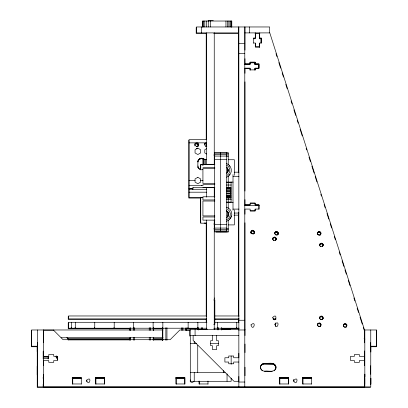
<?xml version="1.0" encoding="UTF-8"?>
<svg xmlns="http://www.w3.org/2000/svg" width="408" height="408" viewBox="0 0 408 408"><rect width="100%" height="100%" fill="white"/><g stroke="black" fill="none" stroke-linecap="round" stroke-linejoin="round"><path stroke-width="0.61" d="M238.853 376.431L238.853 381.286L233.983 381.286L193.137 340.44L193.137 335.575M238.853 353.282L238.853 357.755L233.697 357.755L233.697 356.005L228.735 356.005L228.735 357.755L224.895 357.755L224.895 362.034L228.735 362.034L228.735 363.783L233.697 363.783L233.697 362.034L238.853 362.034M56.207 355.801L56.207 357.566L57.793 359.632M250.747 232.759C250.67 231.035 253.22 230.352 254.016 231.882M254.449 232.045L253.985 233.468L254.138 233.024M272.748 238.899C272.651 236.926 275.767 236.523 276.19 238.445M274.829 233.371C274.778 229.485 280.561 232.606 277.522 234.952M275.951 239.241L275.441 240.475M276.201 238.716L275.737 240.139M260.534 367.424C260.329 365.267 262.242 363.334 264.374 363.35C267.949 363.875 274.543 361.437 275.961 366.42M278.077 233.952L277.848 234.773M275.66 368.771L275.793 367.766M275.711 368.96L275.66 366.756M276.043 367.241L275.272 369.709M275.961 368.429L275.91 366.231M317.47 233.463C317.414 231.963 319.444 231.122 320.459 232.223M320.678 233.799L320.443 234.677M320.923 233.274C321.004 234.998 318.449 235.681 317.659 234.151M319.699 245.029C319.612 243.301 322.172 242.627 322.963 244.152M322.901 245.366L322.667 246.243M323.151 244.841L322.687 246.269M317.245 325.207L317.475 324.294M317.291 325.39C317.184 323.881 319.25 323.003 320.275 324.115M317.536 324.829C317.46 323.105 320.01 322.422 320.8 323.952M319.663 317.934C319.928 314.272 325.492 317.541 322.177 319.622M320.989 324.64C321.076 326.614 317.97 327.022 317.546 325.094M322.871 318.271L322.636 319.148M197.712 161.767L198.574 159.752L200.522 158.34M200.522 169.631C196.814 168.269 198.028 163.827 198.023 160.839M250.93 231.698L250.808 233.213M254.261 231.356C253.353 229.602 250.461 230.806 251.053 232.682M190.398 379.884C189.067 382.072 193.004 383.704 193.611 381.215M254.388 232.499C254.056 233.957 251.879 234.248 251.18 232.922M254.016 233.631L254.138 232.116M274.89 232.917C275.221 231.458 277.399 231.173 278.098 232.494M276.14 239.165C275.762 240.827 273.136 240.863 272.758 239.17M275.767 240.302C277.007 238.318 273.799 236.349 272.687 238.364M260.416 366.945C260.896 365.114 262.441 363.518 264.425 363.533C267.918 364.237 273.151 361.825 275.568 365.476M317.235 233.351L317.409 232.927M320.489 234.86L320.617 233.351M320.912 233.917L320.459 234.697M323.09 245.295C322.754 246.748 320.581 247.049 319.882 245.718M322.718 246.432L322.84 244.917M322.682 319.331C323.921 317.348 320.714 315.384 319.602 317.399M320.504 326.043L320.678 324.717M320.555 326.227L320.79 325.355L320.504 324.294M343.613 324.656L343.439 325.987M346.346 326.747L346.525 325.421M346.397 326.93L346.57 326.512M197.829 146.452L198.783 144.58M198.028 146.156L198.803 144.529L198.074 143.009L196.427 142.632L195.106 143.687L195.106 145.376L196.427 146.426L198.074 146.049M274.768 232.835C275.507 231.433 277.828 231.866 278.026 233.442M274.819 233.024L276.333 232.147L277.848 233.024M272.733 238.547C273.421 237.247 275.614 237.497 275.941 238.971M319.632 244.494C320.367 243.117 322.697 243.5 322.891 245.101M319.683 244.678L321.198 243.806L322.718 244.678M275.41 319.581L275.691 319.219M260.804 366.007L262.227 364.579L264.175 364.058L272.962 364.191L273.901 364.579L275.324 366.007M275.522 369.184C273.1 372.846 267.872 370.423 264.374 371.132C262.655 371.122 261.069 369.903 260.615 368.245M275.568 369.368L274.145 370.796M319.653 317.582C320.336 316.276 322.529 316.531 322.861 318.005M320.525 326.063L320.979 325.283L320.928 324.187M343.317 324.998C343.888 323.677 345.897 323.309 346.642 324.656M343.363 325.181L344.877 324.304L346.397 325.181M346.071 327.109C349.753 322.595 340.303 322.774 344.255 327.048M198.329 160.278L200.272 158.865M194.784 144.019L195.753 143.249L197.564 143.662L198.37 145.335M206.152 142.632L204.836 143.687L204.836 145.376L206.152 146.426M204.51 144.019L205.479 143.249L206.688 143.524M204.587 144.213L205.907 143.157M251.211 231.331C252.312 230.163 254.363 231.188 254.25 232.759M253.322 234.09L253.689 233.809M277.455 234.886L277.975 234.166L277.975 233.259M317.689 232.565C318.633 231.56 320.479 232.167 320.668 233.534M319.801 235.319L320.163 235.039M275.706 319.24L274.921 319.694M261.375 365.012L263.119 364.007L264.124 363.875L272.911 364.007L274.655 365.012L275.711 366.945M317.75 323.932L319.444 323.478L320.555 324.477M319.867 326.686L320.229 326.405M343.592 324.635C344.541 323.631 346.387 324.238 346.57 325.604M346.004 327.048L346.366 326.767M322.651 319.168L321.871 319.622L320.54 319.449M206.632 148.665L204.78 149.731L204.78 152.944L206.632 154.015M189.077 185.456L203.235 185.456M201.435 185.456L202.011 185.456M201.215 197.543L201.725 197.253L202.23 197.543M253.623 233.748C248.523 235.156 252.119 226.838 254.439 231.78M320.096 234.977L318.347 234.977L317.48 233.728M320.163 326.344L318.408 326.344M277.037 235.064L275.706 234.891L274.844 233.641M345.581 327.221L344.673 327.221M208.32 20.4L213.308 20.4M208.075 20.925L208.779 20.925M202.608 21.558L202.312 21.558L202.317 26.897M244.979 32.9L269.795 32.9L364.584 330.169M206.764 33.425L196.187 33.425L196.192 27.494M213.721 33.425L238.41 33.425M255.041 33.425L259.921 33.425M259.57 38.056L261.324 38.056L261.324 43.018L259.57 43.018L259.621 47.042L255.342 47.042L255.342 43.202M253.587 38.24L255.342 38.24L255.342 33.084M261.37 38.24L259.621 38.24L259.57 32.9M253.291 38.582L255.041 38.582M259.325 38.582L261.074 38.582L261.074 42.922M253.343 38.765L255.092 38.765M253.541 43.018L255.291 43.018L255.291 46.859L259.57 46.859M238.853 43.6L244.785 43.6M238.853 53.326L244.785 53.326M250.186 62.302L255.148 62.302L255.148 64.051L258.988 64.051L258.988 68.33L255.148 68.33L255.148 70.084M249.89 62.638L254.847 62.638L254.847 64.393L258.692 64.393L258.692 68.059M250.135 63.867L244.979 63.867L244.979 58.711M245.029 64.051L250.186 64.051L250.135 62.113L255.097 62.113L255.097 63.867L258.937 63.867L258.937 68.146L255.097 68.146L255.097 69.896L250.135 69.896M244.734 64.393L249.89 64.393M244.78 64.576L249.936 64.576L249.936 62.827L254.898 62.827L254.898 64.576L258.738 64.576L258.738 68.248M245.029 68.33L250.186 68.33M206.744 139.664L189.077 139.664L189.077 197.543L202.965 197.543M189.077 142.861L196.141 142.861M197.426 142.861L205.867 142.861M196.33 146.472L197.569 146.472M205.617 146.472L206.851 146.472M196.207 148.369L197.411 148.369M226.399 152.546L228.235 152.546L228.235 164.735M214.455 153.168L226.715 153.168M226.399 153.413L228.235 153.413M214.455 154.703L226.715 154.703M226.399 154.943L228.235 154.943M213.721 155.03L214.909 155.02M214.455 156.08L226.715 156.08M226.399 156.325L228.235 156.325M200.002 158.523L203.102 158.523M206.744 159.487L202.929 159.487L202.929 165.612M214.429 159.487L226.715 159.487M204.454 159.732L204.77 159.732M228.235 159.732L234.365 159.732L234.365 175.267M202.924 164.296L214.873 164.296M204.382 164.393L214.45 164.393M203.051 164.526L200.476 164.526L200.476 169.601M203.102 164.822L200.726 164.822L200.726 169.896M202.924 167.459L214.873 167.459M214.873 168.529L202.924 168.529L202.924 183.411L214.873 183.411M234.202 172.191L238.991 172.191M233.004 176.302L238.991 176.302M189.077 180.52L195.055 180.52M200.614 180.52L202.995 180.52M226.399 182.106L233.141 182.106M226.399 182.554L231.3 182.554M202.924 184.482L214.873 184.482M226.399 185.023L231.3 185.023M226.562 187.445L230.862 187.445L230.862 198.038M192.969 187.588L214.343 187.547M202.924 187.644L214.873 187.644M226.562 187.695L230.862 187.695M226.562 187.833L230.862 187.833M189.077 188.43L192.484 188.43M226.562 188.547L230.862 188.547M189.077 188.634L192.484 188.634M226.562 188.812L230.862 188.812M189.077 189.276L206.774 189.276M226.562 189.904L230.862 189.904M226.562 190.261L230.862 190.261M226.562 191.602L230.862 191.602M226.562 192.005L230.862 192.005M189.077 192.194L206.744 192.194M226.562 193.433L230.862 193.433M226.562 193.836L230.862 193.836M226.562 195.177L230.862 195.177M226.562 195.529L230.862 195.529M226.562 196.625L230.862 196.625M214.873 196.789L202.924 196.789L202.924 199.946L214.873 199.946M226.562 196.886L230.862 196.886M226.562 197.6L230.862 197.6M226.562 197.742L230.862 197.742M226.562 197.987L230.862 197.987M200.971 198.069L188.828 198.069L188.828 140.189M226.399 199.614L231.3 199.614M214.873 201.016L202.924 201.016L202.924 215.903L214.873 215.903M226.399 202.082L231.3 202.082M226.399 202.531L233.141 202.531M250.186 203.22L255.148 203.22L255.148 204.974L258.988 204.974L258.988 209.253M250.135 204.785L244.979 204.785L244.979 199.629M245.029 204.974L250.186 204.974L250.135 203.036L255.097 203.036L255.097 204.785L258.937 204.785L258.937 209.069L255.097 209.069L255.097 210.819L250.135 210.819M244.591 205.606L259.182 205.606M233.004 209.11L238.991 209.11M234.202 213.047L238.991 213.047M233.952 215.133L238.741 215.133M214.873 216.969L202.924 216.969L202.924 220.131L214.873 220.131M200.925 222.89L200.476 222.89L200.476 197.513M204.133 223.089L206.433 223.089M206.601 223.186L200.726 223.186L200.726 197.176M213.721 224.002L214.909 224.002M214.455 224.66L226.715 224.66M228.235 224.905L234.365 224.905L234.365 209.987M214.455 228.067L226.715 228.067M226.399 228.312L228.235 228.312M213.721 228.878L214.909 228.868M214.455 229.444L226.715 229.444M226.399 229.689L228.235 229.689M214.455 230.979L226.715 230.979M226.399 231.224L228.235 231.224M215.98 232.086L228.235 232.086L228.235 219.897M214.246 298.11L214.766 298.11M213.705 299.972L214.843 299.972L214.843 324.294L213.705 324.294M206.698 315.965L68.488 315.965L68.488 318.883L206.698 318.883M214.98 315.965L239.185 315.965M214.98 318.883L239.185 318.883M272.942 318.883L276.124 318.883M206.453 319.408L68.238 319.408L68.238 316.491M214.73 319.408L238.935 319.408M273.329 319.408L275.879 319.408M238.853 320.255L244.785 320.255M206.922 322.289L68.488 322.289L68.488 328.221L206.922 328.221M214.557 322.289L239.032 322.289M213.761 328.221L239.032 328.221M130.529 328.746L68.238 328.746L68.238 322.815M153.005 328.746L162.93 328.746M185.579 328.746L198.594 328.746M221.065 328.746L239.037 328.746M198.676 329.399L207.239 329.399M221.83 329.399L230.387 329.399M238.853 329.644L190.215 329.644L190.215 335.575L238.853 335.575M163.052 329.975L31.554 329.975L31.554 346.219L37.49 346.219M190.449 329.975L179.862 329.98L170.131 339.711L63.072 339.711L53.346 329.98M238.853 329.98L244.785 329.98M364.385 329.975L376.691 329.975L376.691 346.219L370.76 346.219M43.666 330.169L53.392 330.169M185.987 330.169L189.638 330.169M61.108 337.753L163.052 337.753M67.233 338.283L130.31 338.283M153.245 338.283L162.802 338.283M68.218 339.895L130.672 339.895M152.975 339.895L163.169 339.895M190.296 343.358L196.753 343.358M210.406 343.358L218.637 343.358M37.24 346.744L31.309 346.744L31.309 330.5M370.51 346.744L376.446 346.744L376.446 330.5M48.822 356.48L43.666 356.48L43.666 351.324M55.978 356.48L57.625 356.48L57.625 359.54M48.527 356.822L43.37 356.822L43.37 351.665M56.233 356.822L57.329 356.822L57.329 359.876M43.416 357.005L48.572 357.005M56.279 357.005L57.38 357.005L57.38 359.453M43.421 358.571L48.384 358.571L48.384 356.822M264.425 371.316L272.264 371.316M190.296 372.54L225.15 372.54M72.364 377.737L81.314 377.737M95.513 377.737L104.463 377.737M175.914 377.737L184.865 377.737M279.465 377.737L288.415 377.737M302.619 377.737L311.564 377.737M72.068 378.078L81.013 378.078M95.217 378.078L104.168 378.078M175.619 378.078L184.569 378.078M279.169 378.078L288.119 378.078M302.318 378.078L311.268 378.078M81.314 378.221L72.752 378.221L72.752 384.158M311.564 378.221L303.006 378.221L303.006 384.158M238.853 382.026L244.785 382.026M81.263 383.969L72.313 383.969L72.313 377.548L81.263 377.548L81.314 384.158M207.968 383.969L199.017 383.969L199.017 381.052M311.518 383.969L302.568 383.969L302.568 377.548L311.518 377.548L311.564 384.158M364.283 387.416L43.37 387.416L43.37 384.265M364.579 387.406L370.51 387.406M43.416 387.6L364.334 387.6M205.229 143.774L206.438 144.049M197.824 143.534L196.177 143.157L194.861 144.213L194.861 145.901M195.503 143.774L197.314 144.187L198.12 145.86M320.994 246.718L320.209 246.269L319.709 245.295M274.043 240.593C270.065 238.91 275.849 234.524 276.252 238.899M274.018 319.694L273.233 319.24M202.924 158.34L204.801 159.686M202.679 158.865L203.76 159.416A3.891 3.891 0 0 0 197.773 161.364M262.477 370.796L261.054 369.368L260.483 367.241M364.069 338.268L364.92 339.114M66.82 337.416L68.131 338.727L68.131 339.981M320.739 232.585C319.989 230.494 316.659 231.902 317.531 233.917M320.489 233.111C319.581 231.362 316.685 232.56 317.281 234.442M275.017 234.059C275.925 235.814 278.822 234.615 278.225 232.733M343.561 326.221C344.474 327.971 347.366 326.772 346.769 324.89M320.178 319.168C318.209 317.363 321.514 314.532 322.881 316.868C324.217 319.066 320.28 320.683 319.673 318.199M318.046 326.063C315.787 323.865 320.356 321.269 320.979 324.375M320.688 232.402L320.912 233.009M323.136 244.576C322.799 242.097 318.796 243.137 319.755 245.483M275.976 53.621L276.94 56.651M278.827 62.526L280.617 68.172M282.112 72.833L283.468 77.076M285.789 84.354L287.14 88.597M291.057 100.909L292.021 103.943M293.908 109.818L295.698 115.459M297.192 120.125L298.161 123.155M300.094 129.219L302.221 135.889M306.138 148.201L306.714 150.022M308.989 157.111L310.391 161.537M311.89 166.204L314.063 173.058M315.175 176.511L316.914 181.968M320.831 194.279L321.412 196.095M324.115 204.587L325.084 207.616M326.971 213.496L328.756 219.137M330.256 223.803L331.607 228.046M334.315 236.533L335.284 239.562M339.196 251.874L340.165 254.908M342.052 260.783L343.837 266.429M344.949 269.877L346.305 274.125M348.238 280.184L349.977 285.641M353.894 297.952L354.858 300.987M357.133 308.076L358.535 312.502M360.029 317.169L362.207 324.023M363.319 327.476L364.283 330.505M197.712 167.255L197.773 167.657M323.09 244.387L323.197 245.029M320.866 232.82L320.974 233.463M274.783 233.187L274.89 233.825M254.388 231.591L254.495 232.229M370.954 378.221L370.954 384.158M370.857 347.193L370.857 352.053M370.76 329.975L370.76 386.881L364.823 386.881L364.823 329.975M370.709 342.577L370.709 351.14M370.709 365.731L370.709 374.289M370.704 378.746L370.704 384.683M364.92 374.141L364.92 376.997M364.778 378.221L364.778 384.158M364.584 337.727L364.584 338.987M364.584 339.65L364.584 342.802M364.584 351.007L364.584 365.517M364.584 376.997L364.584 378.257M364.584 383.923L364.584 387.075L43.666 387.075L43.666 383.923M364.533 329.98L364.533 342.577M364.533 351.14L364.533 356.296L359.377 356.296L359.377 354.542L354.414 354.542L354.414 356.296L350.574 356.296L350.574 360.575L354.414 360.575L354.414 362.324L359.377 362.324L359.377 360.575L364.533 360.575L364.533 365.731M364.533 374.289L364.533 386.886L43.62 386.886L43.62 374.289M293.571 379.409L293.571 381.781M288.415 384.158L288.415 378.221L279.852 378.221L279.852 384.158M275.686 322.881L275.686 326.441M269.647 32.9L269.657 26.964L196.437 26.964L196.442 32.9L238.66 32.9L238.66 26.964M261.125 43.11L261.125 38.765L259.371 38.765L259.325 33.425M259.325 43.544L259.325 47.384M255.291 32.9L255.291 38.056L253.541 38.056L253.587 43.202M255.148 209.253L255.148 211.002L250.186 211.002L250.135 209.069L244.979 209.069L244.979 214.226M254.898 68.855L254.898 70.023M254.847 68.672L254.847 69.839M250.186 70.084L250.135 68.146L244.979 68.146L244.979 73.302M249.936 68.855L249.936 70.023M249.676 26.964L249.676 32.9M245.029 329.644L245.029 335.575M245.029 344.041L245.029 352.599M245.029 367.19L245.029 375.753M244.994 26.964L244.979 50.148M244.979 81.86L244.979 191.071M244.979 222.783L244.979 329.761M244.785 26.964L244.785 386.886M238.853 26.964L238.853 386.886M238.604 33.038L238.604 172.604M238.604 212.481L238.604 316.006M238.604 318.556L238.604 322.606M238.604 328.078L238.604 330.031M236.773 322.289L236.773 328.221M236.528 327.563L236.528 328.746M233.004 174.542L233.004 210.237M231.79 26.964L231.795 21.032L202.562 21.032L202.567 26.964M231.152 356.046L231.152 364.293M231.152 378.17L231.152 381.296L190.296 381.296L190.296 335.575M231.01 21.032L231.01 26.964M231.061 181.922L231.061 201.889M230.081 21.032L230.081 26.964M228.873 21.032L228.873 26.964M228.235 169.534L228.235 171.329M228.235 175.889L228.235 187.252M228.235 197.941L228.235 202.082M228.235 202.531L228.235 208.519M228.235 212.109L228.235 216.301M227.46 21.032L227.46 26.964M227.042 373.789L227.042 381.296M225.945 21.032L225.945 26.964M223.706 370.637L223.706 372.54M221.529 327.548L221.529 329.919M221.432 328.027L221.432 329.919M220.585 152.301L220.585 231.846M218.372 327.548L218.372 329.904M217.321 322.289L217.321 328.221M217.301 327.548L217.301 329.904M216.674 335.575L216.674 340.731L218.423 340.731L218.423 345.693L216.674 345.693L216.674 349.534L212.395 349.534L212.395 345.693L210.64 345.693L210.64 340.731L212.395 340.731L212.395 335.575M214.241 32.737L214.241 164.623M214.241 187.558L214.241 197.115M214.241 220.055L214.241 329.644M210.288 21.032L210.288 26.964M208.269 21.032L208.269 26.964M207.968 381.052L208.014 384.158M206.458 32.737L206.458 164.623M206.458 187.558L206.458 197.115M206.458 220.055L206.458 329.644M206.397 21.032L206.397 26.964M206.208 33.262L206.208 139.791M206.208 142.846L206.208 146.671M206.208 223.13L206.208 316.159M206.208 318.699L206.208 322.529M205.571 159.487L205.571 164.388M204.796 21.032L204.796 26.964M204.158 159.487L204.158 164.388M203.572 21.032L203.572 26.964M203.245 159.487L203.245 164.388M202.812 21.032L202.812 26.964M202.414 327.548L202.414 328.945M201.725 185.288L201.725 185.62M201.348 327.548L201.348 328.945M201.317 26.964L201.317 32.9M199.456 381.189L199.456 384.158M198.283 328.027L198.283 329.919M198.186 327.548L198.186 329.919M198.033 328.557L198.033 329.414M197.936 328.557L197.936 329.414M197.865 322.289L197.865 328.221M197.737 345.26L197.737 372.54M197.615 327.563L197.615 328.746M195.075 329.644L195.075 335.575M194.234 341.562L194.234 343.358M194.234 372.54L194.234 381.296M192.969 187.435L192.969 189.276M192.484 188.261L192.484 189.276M189.587 329.98L189.587 336.11M188.139 322.289L188.139 328.221M187.889 327.563L187.889 328.746M186.058 327.644L186.058 330.424M185.961 328.124L185.961 330.424M184.865 384.158L184.865 378.221L176.302 378.221L176.302 384.158M182.896 327.644L182.896 330.485M181.825 327.644L181.825 330.485M166.943 327.644L166.943 340.277M165.872 327.644L165.872 340.277M162.843 322.289L162.843 328.221M162.807 328.124L162.807 339.793M162.71 327.644L162.71 340.277M162.598 327.563L162.598 328.746M162.562 328.654L162.562 330.47M162.562 338.023L162.562 340.16M162.466 328.654L162.466 330.47M162.466 337.855L162.466 340.16M153.474 327.548L153.474 330.327M153.474 337.513L153.474 340.18M153.377 328.027L153.377 330.327M153.377 337.809L153.377 339.701M153.224 328.552L153.224 330.261M153.224 337.926L153.224 340.027M153.117 322.289L153.117 328.221M150.312 327.548L150.312 330.388M150.312 337.513L150.312 340.18M149.241 327.548L149.241 330.388M149.241 337.513L149.241 340.18M134.359 327.548L134.359 330.388M134.359 337.513L134.359 340.18M133.661 322.289L133.661 328.221M133.289 327.548L133.289 330.388M133.289 337.513L133.289 340.18M130.223 328.027L130.223 330.327M130.223 337.809L130.223 339.701M130.126 327.548L130.126 330.327M130.126 337.513L130.126 340.18M129.877 328.557L129.877 330.373M129.877 337.926L129.877 340.063M114.204 322.289L114.204 328.221M113.959 327.563L113.959 328.746M104.463 384.158L104.463 378.221L95.906 378.221L95.906 384.158M94.753 322.289L94.753 328.221M94.503 327.563L94.503 328.746M86.471 380.001L86.471 381.781M75.296 322.289L75.296 328.221M75.047 327.563L75.047 328.746M71.405 322.289L71.405 328.221M71.155 327.563L71.155 328.746M48.139 357.347L48.139 359.096M43.62 329.98L43.62 342.577M43.62 351.14L43.62 356.296L48.771 356.296L48.771 354.542L53.734 354.542L53.734 356.296L57.579 356.296L57.579 360.575L53.734 360.575L53.734 362.324L48.771 362.324L48.771 360.575L43.62 360.575L43.62 365.731M43.421 329.975L43.421 386.881L37.49 386.881L37.49 329.975M43.37 377.339L43.37 378.599M43.177 351.365L43.177 359.096M43.177 377.288L43.177 378.553M43.177 384.244L43.177 387.406L37.24 387.406L37.24 346.305M37.684 378.221L37.684 384.158M37.587 356.822L37.587 361.687M37.439 342.577L37.439 351.14M37.439 365.731L37.439 374.289M37.194 346.163L37.194 351.665M37.194 366.257L37.194 374.819M227.052 172.344A3.891 3.891 0 0 0 226.807 167.617A3.891 3.891 0 0 1 226.807 173.119M226.807 211.094A3.891 3.891 0 0 1 227.052 215.827M229.755 174.354A6.956 6.956 0 0 1 228.975 175.287M228.975 165.449A6.956 6.956 0 0 1 229.755 166.377M226.552 163.511A7.298 7.298 0 0 1 226.552 177.225M226.945 167.479A4.085 4.085 0 0 1 226.945 173.257M226.843 165.24A5.834 5.834 0 0 1 227.108 175.343M231.27 216.021A6.956 6.956 0 0 1 230.857 217.163M230.576 217.699A6.956 6.956 0 0 1 229.469 219.142M226.44 207.177A7.298 7.298 0 0 1 226.44 221.269M227.338 209.095A5.834 5.834 0 0 1 226.69 219.652M226.501 210.854A3.891 3.891 0 0 1 226.501 217.591M226.598 210.686A4.085 4.085 0 0 1 226.598 217.76M197.834 162.037A3.891 3.891 0 0 1 204.872 159.752M202.924 169.631A3.891 3.891 0 0 1 197.834 165.929M86.674 380.307C89.061 387.921 92.545 374.906 86.674 380.307M250.981 324.936C253.368 332.54 256.851 319.541 250.981 324.936M272.728 317.363C275.262 325.023 278.409 311.88 272.728 317.363M274.808 324.187C277.195 331.796 280.679 318.791 274.808 324.187M293.775 380.307C296.162 387.921 299.65 374.906 293.775 380.307M197.834 148.13L195.055 149.731L195.055 152.944L197.834 154.55L200.614 152.944L200.614 149.731L197.834 148.13M197.834 177.312L195.055 178.918L195.055 182.126L197.834 183.733L200.614 182.126L200.614 178.918L197.834 177.312M226.715 152.301L214.455 152.301L214.455 231.846L226.715 231.846L226.715 152.301M104.417 377.548L95.467 377.548L95.467 383.969L104.417 383.969L104.417 377.548M184.814 377.548L175.863 377.548L175.863 383.969L184.814 383.969L184.814 377.548M288.364 377.548L279.414 377.548L279.414 383.969L288.364 383.969L288.364 377.548M231.596 26.964L231.596 21.032L231.591 26.964"/></g></svg>
